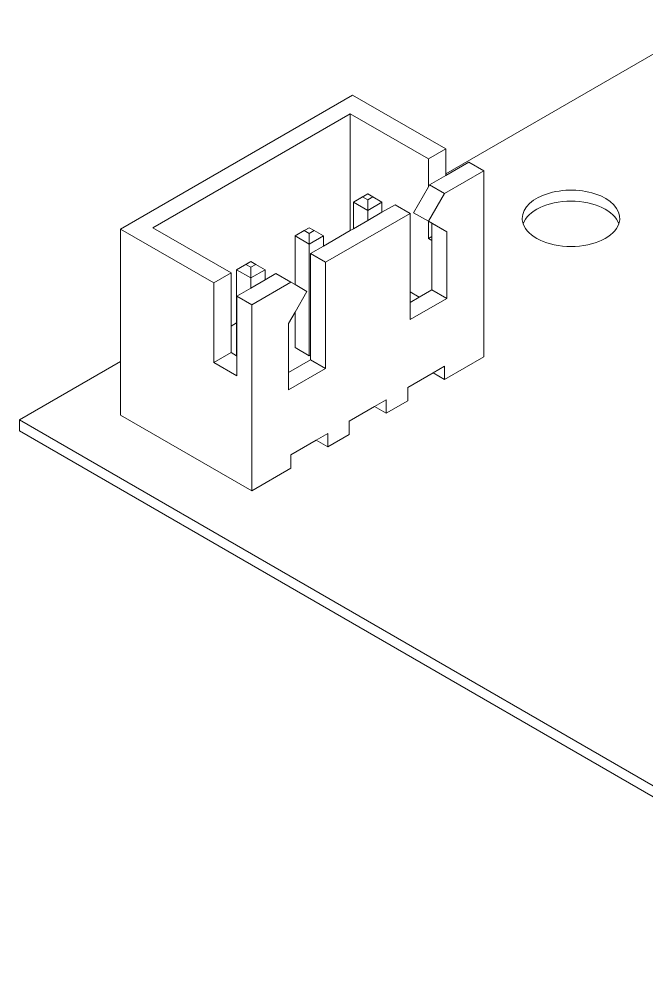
# Model space of a CAD drawing. Header units: millimetres. Extents: x 15 to 415, y 5 to 292.
# Drawn here: x 232.1 to 270.6, y 59.5 to 118.9 of the extents above; entities that cross this region are included whole.
import ezdxf

# ---------------------------------------------------------------- set-up
doc = ezdxf.new("R2010")
doc.units = ezdxf.units.MM
doc.layers.add('Geometries', color=7, linetype='Continuous')

msp = doc.modelspace()

# ---------------------------------------------------------------- linework, layer by layer
at = {"layer": 'Geometries', "linetype": 'Continuous', "lineweight": 15}
for p, q in [((258.29, 109.438), (282.738, 123.553)), ((238.307, 106.041), (252.562, 114.271)), ((258.29, 110.965), (252.562, 114.271)), ((240.287, 106.123), (252.421, 113.128)), ((252.421, 113.128), (257.229, 110.352)), ((252.421, 113.128), (252.421, 105.943)), ((257.229, 110.352), (258.29, 110.965)), ((258.29, 110.965), (258.29, 109.438)), ((257.229, 108.638), (257.229, 110.352)), ((258.29, 109.332), (259.704, 110.148)), ((260.623, 109.617), (259.704, 110.148)), ((258.219, 108.229), (260.623, 109.617)), ((258.29, 109.438), (258.29, 109.332)), ((260.623, 98.186), (260.623, 109.617)), ((257.3, 108.76), (258.29, 109.332)), ((252.619, 107.69), (253.495, 108.197)), ((253.184, 108.017), (253.495, 108.197)), ((253.495, 108.197), (253.807, 108.017)), ((257.229, 108.638), (256.31, 107.045)), ((257.3, 108.76), (257.229, 108.638)), ((257.229, 106.515), (258.219, 108.229)), ((258.219, 108.229), (257.3, 108.76)), ((253.184, 108.017), (252.619, 107.69)), ((252.619, 106.057), (252.619, 107.69)), ((252.619, 107.69), (253.495, 107.184)), ((253.184, 108.017), (253.495, 107.837)), ((253.495, 107.837), (253.807, 108.017)), ((253.495, 107.837), (253.495, 107.184)), ((253.495, 107.184), (254.372, 107.69)), ((253.807, 108.017), (254.372, 107.69)), ((254.372, 107.69), (254.372, 107.07)), ((256.098, 107.005), (250.893, 104)), ((253.495, 106.564), (253.495, 107.184)), ((253.495, 106.564), (254.372, 107.07)), ((254.372, 107.07), (255.178, 107.535)), ((256.098, 107.005), (255.178, 107.535)), ((256.098, 107.005), (256.098, 102.187)), ((257.229, 106.515), (256.31, 107.045)), ((256.31, 107.045), (257.229, 106.515)), ((252.619, 106.057), (253.495, 106.564)), ((258.36, 105.861), (257.229, 106.515)), ((257.229, 106.515), (257.441, 106.392)), ((257.229, 105.453), (257.229, 106.515)), ((238.307, 106.041), (238.307, 97.9)), ((244.034, 102.734), (238.307, 106.041)), ((240.287, 106.123), (245.095, 103.347)), ((249.027, 105.617), (249.903, 106.123)), ((249.592, 105.943), (249.027, 105.617)), ((249.592, 105.943), (249.903, 106.123)), ((249.592, 105.943), (249.903, 105.764)), ((249.903, 106.123), (250.214, 105.943)), ((249.903, 105.764), (250.214, 105.943)), ((250.214, 105.943), (250.78, 105.617)), ((250.78, 104.996), (252.421, 105.943)), ((252.421, 105.943), (252.619, 106.057)), ((257.441, 106.392), (257.441, 105.576)), ((258.36, 105.861), (257.441, 106.392)), ((258.36, 101.779), (258.36, 105.861)), ((249.027, 105.617), (249.903, 105.11)), ((249.027, 102.628), (249.027, 105.617)), ((249.903, 105.764), (249.903, 105.11)), ((249.903, 105.11), (250.78, 105.617)), ((250.78, 105.617), (250.78, 104.996)), ((257.229, 105.453), (257.441, 105.576)), ((257.441, 105.331), (257.229, 105.453)), ((257.441, 105.576), (257.441, 105.331)), ((257.441, 105.331), (257.441, 102.31)), ((249.903, 98.252), (249.903, 105.11)), ((249.974, 104.531), (250.78, 104.996)), ((246.311, 104.049), (245.434, 103.543)), ((246.311, 104.049), (246, 103.869)), ((246.311, 104.049), (246.622, 103.869)), ((249.974, 98.293), (249.974, 104.531)), ((250.893, 104), (249.974, 104.531)), ((246, 103.869), (245.434, 103.543)), ((245.434, 103.543), (246.311, 103.036)), ((245.434, 103.543), (245.434, 100.277)), ((246, 103.869), (246.311, 103.69)), ((246.622, 103.869), (246.311, 103.69)), ((246.311, 103.69), (246.311, 103.036)), ((247.188, 103.543), (246.311, 103.036)), ((246.622, 103.869), (247.188, 103.543)), ((247.188, 102.922), (247.188, 103.543)), ((250.893, 104), (250.893, 97.468)), ((245.095, 103.347), (244.034, 102.734)), ((245.095, 100.081), (245.095, 103.347)), ((246.311, 103.036), (246.311, 102.416)), ((247.188, 102.922), (246.311, 102.416)), ((247.853, 103.306), (247.188, 102.922)), ((248.772, 102.775), (247.853, 103.306)), ((244.034, 102.734), (244.034, 97.835)), ((246.311, 102.416), (245.449, 101.918)), ((248.772, 102.775), (246.368, 101.387)), ((249.027, 102.628), (248.772, 102.775)), ((249.762, 102.204), (249.027, 102.628)), ((257.441, 102.31), (256.663, 101.861)), ((258.36, 101.779), (257.441, 102.31)), ((245.449, 98.244), (245.449, 101.918)), ((246.368, 101.387), (245.449, 101.918)), ((249.027, 100.93), (249.762, 102.204)), ((256.098, 102.187), (256.098, 101.534)), ((256.098, 102.187), (256.663, 101.861)), ((256.663, 101.861), (256.098, 101.534)), ((256.098, 100.473), (258.36, 101.779)), ((246.368, 89.956), (246.368, 101.387)), ((256.098, 101.534), (256.098, 100.473)), ((248.631, 100.244), (249.027, 100.93)), ((249.027, 98.758), (249.027, 100.93)), ((245.095, 100.081), (245.434, 100.277)), ((245.095, 98.448), (245.095, 100.081)), ((245.434, 100.277), (245.434, 98.252)), ((248.631, 97.223), (248.631, 100.244)), ((249.903, 98.252), (249.027, 98.758)), ((245.095, 98.448), (244.034, 97.835)), ((245.434, 98.252), (245.095, 98.448)), ((245.449, 98.244), (245.434, 98.252)), ((245.449, 97.019), (245.449, 98.244)), ((249.903, 98.252), (249.974, 98.293)), ((249.974, 97.999), (249.974, 98.293)), ((258.219, 96.798), (260.623, 98.186)), ((232.084, 94.308), (238.307, 97.9)), ((238.307, 97.9), (238.307, 94.61)), ((244.034, 97.835), (245.449, 97.019)), ((248.631, 97.223), (249.974, 97.999)), ((250.893, 97.468), (249.974, 97.999)), ((258.219, 97.615), (257.512, 97.207)), ((258.219, 96.798), (258.219, 97.615)), ((250.893, 97.468), (248.631, 96.162)), ((248.631, 96.162), (248.631, 97.223)), ((257.512, 97.207), (255.956, 96.308)), ((257.512, 97.207), (258.219, 96.798)), ((255.956, 96.308), (255.956, 95.492)), ((253.92, 95.133), (252.364, 94.235)), ((254.627, 95.541), (253.92, 95.133)), ((253.92, 95.133), (254.627, 94.724)), ((254.627, 94.724), (254.627, 95.541)), ((254.627, 94.724), (255.956, 95.492)), ((238.307, 94.61), (246.368, 89.956)), ((232.084, 93.636), (232.084, 94.308)), ((291.234, 60.158), (232.084, 94.308)), ((252.364, 94.235), (252.364, 93.418)), ((291.234, 59.486), (232.084, 93.636)), ((250.328, 93.059), (251.035, 93.467)), ((251.035, 93.467), (251.035, 92.651)), ((251.035, 92.651), (252.364, 93.418)), ((248.772, 92.161), (250.328, 93.059)), ((251.035, 92.651), (250.328, 93.059)), ((248.772, 91.344), (248.772, 92.161)), ((248.772, 91.344), (246.368, 89.956))]:
    msp.add_line(p, q, dxfattribs=at)
for centre, start_param, end_param in [((265.99, 106.698), 2.946382, 6.283185), ((265.99, 106.026), 3.336804, 6.087974), ((265.99, 106.698), 6.283185, 6.478396), ((265.99, 106.698), 0.195211, 2.946382)]:
    msp.add_ellipse(centre, major_axis=(-3, 0), ratio=0.57735, start_param=start_param, end_param=end_param, dxfattribs=at)

doc.saveas('drawing.dxf')
